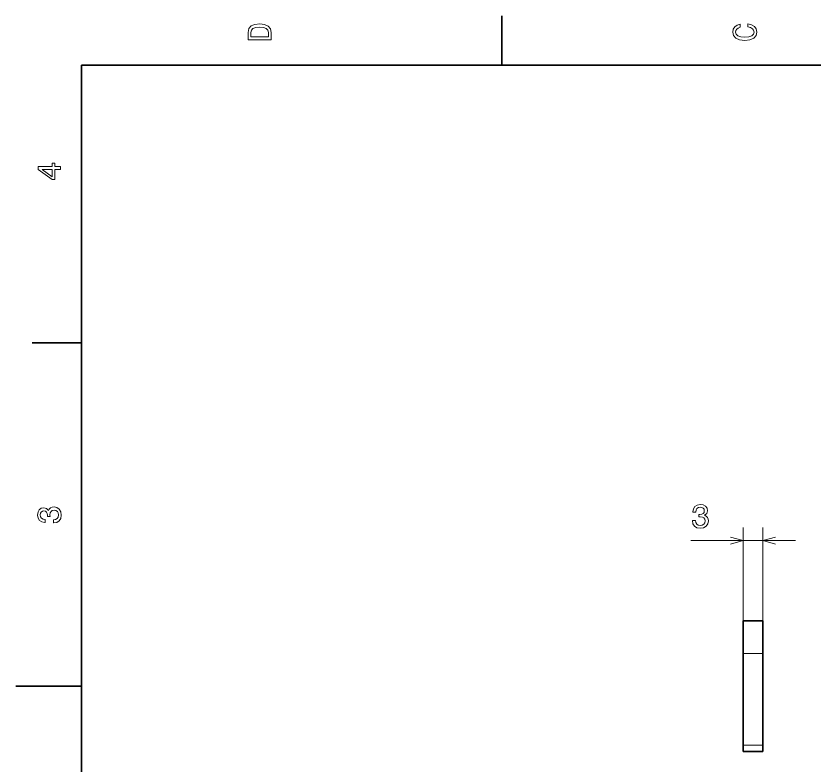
# Model space of a CAD drawing. Extents: x 0 to 297, y 0 to 210.
# Drawn here: x 0 to 122.1, y 93 to 207.5 of the extents above; entities that cross this region are included whole.
import ezdxf

# ---------------------------------------------------------------- set-up
doc = ezdxf.new("R2010")
doc.units = 0

msp = doc.modelspace()

# ---------------------------------------------------------------- linework, layer by layer
at = {"color": 7, "lineweight": 35, "ltscale": 0.1875}
for p, q in [((74.300003, 200), (74.300003, 207.5)), ((10, 157.5), (2.5, 157.5))]:
    msp.add_line(p, q, dxfattribs=at)
at = {"color": 7, "lineweight": 35}
for p, q in [((287, 200), (10, 200)), ((10, 200), (10, 10))]:
    msp.add_line(p, q, dxfattribs=at)
at = {"color": 7, "lineweight": 13, "ltscale": 0.43157}
for p, q in [((111.260002, 112), (111.260002, 129.262787)), ((114.260002, 112), (114.260002, 129.262787))]:
    msp.add_line(p, q, dxfattribs=at)
at = {"color": 7, "lineweight": 13, "ltscale": 0.400901}
msp.add_line((103.223976, 127.262779), (119.260002, 127.262779), dxfattribs=at)
at = {"color": 7, "lineweight": 35, "ltscale": 0.125}
for p, q in [((111.260002, 115), (111.260002, 110)), ((114.260002, 115), (114.260002, 110))]:
    msp.add_line(p, q, dxfattribs=at)
at = {"color": 7, "lineweight": 35, "ltscale": 0.075}
for p, q in [((114.260002, 115), (111.260002, 115)), ((114.260002, 95), (111.260002, 95))]:
    msp.add_line(p, q, dxfattribs=at)
at = {"color": 7, "lineweight": 13, "ltscale": 0.075}
for p, q in [((114.260002, 110), (111.260002, 110)), ((114.260002, 96), (111.260002, 96))]:
    msp.add_line(p, q, dxfattribs=at)
at = {"color": 7, "lineweight": 35, "ltscale": 0.35}
for p, q in [((111.260002, 96), (111.260002, 110)), ((114.260002, 96), (114.260002, 110))]:
    msp.add_line(p, q, dxfattribs=at)
at = {"color": 7, "lineweight": 35, "ltscale": 0.25}
msp.add_line((10, 105), (0, 105), dxfattribs=at)
at = {"color": 7, "lineweight": 35, "ltscale": 0.025}
for p, q in [((111.260002, 96), (111.260002, 95)), ((114.260002, 96), (114.260002, 95))]:
    msp.add_line(p, q, dxfattribs=at)
at = {"color": 7, "lineweight": 13}
for points in [[(35.533215, 204.994965), (35.533215, 203.829971), (39.033215, 203.829971), (39.033215, 204.994965), (38.922264, 205.544678), (38.584366, 205.953171), (38.034657, 206.205338), (37.283215, 206.296112), (36.516644, 206.215424), (36.21405, 206.114563), (35.971977, 205.973343), (35.644165, 205.56485), (35.563473, 205.297562)], [(35.951801, 204.959656), (36.027451, 205.342941), (36.259438, 205.605194), (36.672985, 205.761536), (37.283215, 205.811966), (37.873272, 205.756485), (38.286816, 205.600143), (38.533936, 205.332855), (38.614628, 204.959656), (38.614628, 204.298996), (35.951801, 204.298996)], [(111.93206, 205.817017), (112.35569, 205.716141), (112.658287, 205.549713), (112.844887, 205.317734), (112.905403, 205.045395), (112.814629, 204.71759), (112.54229, 204.460388), (112.098488, 204.28891), (111.483215, 204.233429), (110.872986, 204.28891), (110.424141, 204.455338), (110.151802, 204.71254), (110.055984, 205.045395), (110.106415, 205.287476), (110.247627, 205.494247), (110.474571, 205.655624), (110.787247, 205.766571), (110.787247, 206.245682), (110.308144, 206.094391), (109.94503, 205.832138), (109.718086, 205.474075), (109.637398, 205.045395), (109.763474, 204.510818), (110.116501, 204.10231), (110.696472, 203.840057), (111.483215, 203.749283), (112.269958, 203.840057), (112.84993, 204.10231), (113.208, 204.510818), (113.329041, 205.045395), (113.233215, 205.51442), (112.965927, 205.892654), (112.527161, 206.159943), (111.93206, 206.301163)], [(6.833213, 184.02739), (6.833213, 184.481277), (5.965778, 184.481277), (5.965778, 184.98056), (5.56232, 184.98056), (5.56232, 184.481277), (3.408862, 184.481277), (3.408862, 184.022339), (5.521974, 182.489197), (5.965778, 182.489197), (5.965778, 184.02739)], [(5.56232, 182.912827), (3.993876, 184.02739), (5.56232, 184.02739)], [(5.73379, 129.979111), (5.769093, 129.979111), (6.253242, 130.059799), (6.616354, 130.296829), (6.848343, 130.670029), (6.934078, 131.164276), (6.848343, 131.688766), (6.626441, 132.082138), (6.273415, 132.334305), (5.819525, 132.425079), (5.521974, 132.384735), (5.279899, 132.273788), (5.0933, 132.092224), (4.957133, 131.850143), (4.684798, 132.177963), (4.251081, 132.293961), (3.857709, 132.218307), (3.560158, 132.00145), (3.373559, 131.648422), (3.307997, 131.164276), (3.388689, 130.710388), (3.610591, 130.362396), (3.963617, 130.135452), (4.432637, 130.059799), (4.46794, 130.059799), (4.46794, 130.508652), (4.145173, 130.548996), (3.913184, 130.680115), (3.771974, 130.891937), (3.721542, 131.189484), (3.761888, 131.451736), (3.867795, 131.643372), (4.039265, 131.759369), (4.271254, 131.804764), (4.518372, 131.759369), (4.684798, 131.638336), (4.785663, 131.426514), (4.815922, 131.139053), (4.810879, 130.942368), (5.209294, 130.942368), (5.199208, 131.189484), (5.244596, 131.507217), (5.365634, 131.744247), (5.56232, 131.885452), (5.819525, 131.935883), (6.112032, 131.880417), (6.328891, 131.734161), (6.465058, 131.502167), (6.510447, 131.194534), (6.460014, 130.876801), (6.308718, 130.644821), (6.066643, 130.498566), (5.73379, 130.443085)], [(103.4711, 130.362198), (103.4711, 130.326904), (103.551788, 129.842743), (103.788818, 129.479645), (104.162018, 129.24765), (104.656258, 129.161911), (105.180756, 129.24765), (105.574127, 129.469543), (105.826286, 129.822571), (105.917061, 130.276459), (105.876717, 130.57402), (105.76577, 130.816101), (105.584213, 131.002686), (105.342133, 131.138855), (105.669945, 131.411194), (105.785942, 131.84491), (105.710289, 132.238281), (105.493431, 132.535828), (105.140404, 132.722443), (104.656258, 132.787994), (104.202362, 132.707306), (103.854385, 132.485397), (103.627441, 132.132385), (103.551788, 131.663361), (103.551788, 131.628052), (104.000641, 131.628052), (104.040985, 131.950821), (104.172104, 132.1828), (104.383926, 132.32402), (104.681473, 132.374451), (104.943718, 132.334106), (105.135361, 132.228195), (105.251358, 132.056732), (105.296745, 131.824738), (105.251358, 131.577621), (105.130318, 131.411194), (104.918503, 131.310333), (104.631042, 131.280075), (104.434357, 131.28511), (104.434357, 130.886703), (104.681473, 130.89679), (104.999199, 130.851395), (105.236229, 130.730362), (105.377441, 130.533676), (105.427872, 130.276459), (105.372391, 129.983963), (105.226143, 129.767105), (104.994156, 129.630936), (104.686516, 129.585541), (104.36879, 129.635986), (104.136803, 129.787277), (103.990555, 130.029358), (103.935074, 130.362198)]]:
    msp.add_lwpolyline(points, close=True, dxfattribs=at)
for points in [[(109.328148, 126.74514), (111.260002, 127.262779), (109.328148, 127.780418)], [(116.191856, 127.780418), (114.260002, 127.262779), (116.191856, 126.74514)]]:
    msp.add_lwpolyline(points, dxfattribs=at)

doc.saveas('drawing.dxf')
